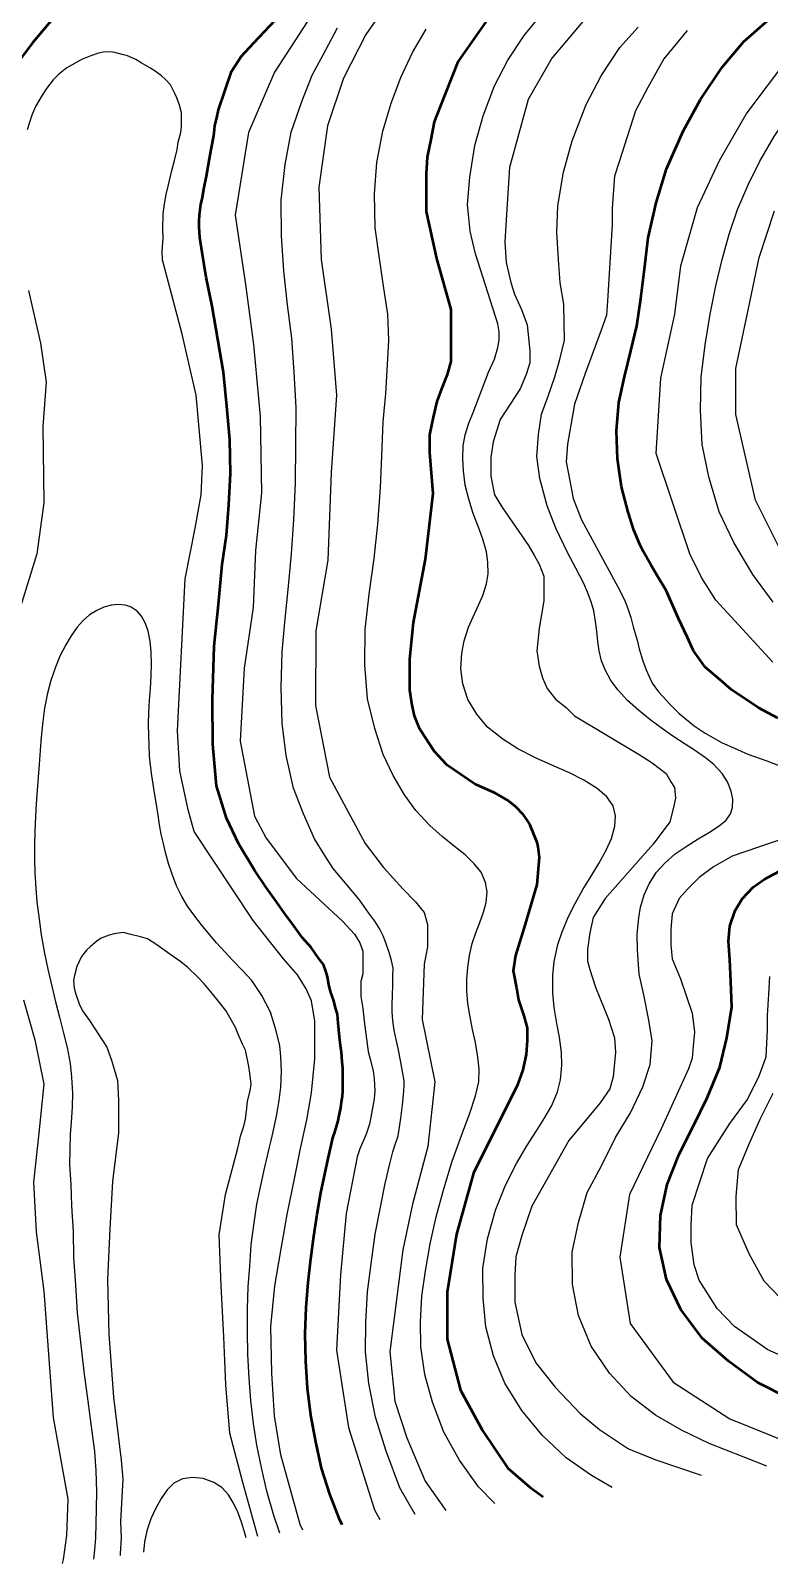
# Model space of a CAD drawing. Header units: metres. Extents: x 552626 to 559174, y 1843804 to 1852371.
# Drawn here: x 557042 to 557314, y 1844007 to 1844572 of the extents above; entities that cross this region are included whole.
import ezdxf

# ---------------------------------------------------------------- set-up
doc = ezdxf.new("R2010")
doc.units = ezdxf.units.M
doc.header["$LTSCALE"] = 6.8
doc.layers.add('1', color=7, linetype='Continuous', lineweight=25)
doc.layers.add('2', color=7, linetype='Continuous', lineweight=53)

msp = doc.modelspace()

# ---------------------------------------------------------------- linework, layer by layer
at = {"layer": '1'}
for points in [[(557179.32, 1844591.05), (557165.2, 1844570.79), (557156.98, 1844554.69), (557151.11, 1844537.07), (557147.9, 1844514.45), (557148.7, 1844487.83), (557152.49, 1844462.02), (557154.38, 1844437.67), (557152.46, 1844409.17)], [(557145.22, 1844577.91), (557131.52, 1844556.89), (557121.88, 1844534.67), (557117.06, 1844504.21), (557120.88, 1844478.57), (557123.82, 1844456.44), (557126.28, 1844429.81), (557126.72, 1844401.71), (557124.55, 1844380.43), (557123.61, 1844359.36), (557120.37, 1844336.96), (557118.91, 1844310.05), (557124.09, 1844282.27), (557128.4, 1844274.25), (557139.65, 1844259.28), (557156.66, 1844243.56), (557161.02, 1844238.8), (557163, 1844235.62), (557164.19, 1844232.44), (557164.19, 1844228.47), (557164.19, 1844224.1), (557163.4, 1844221.32), (557163.4, 1844215.75), (557164.19, 1844211.38), (557164.59, 1844206.62), (557166.16, 1844195.45), (557166.8, 1844192.59), (557167.9, 1844188.36), (557168.28, 1844185.37), (557168.55, 1844180.94), (557168.26, 1844177.96), (557167.63, 1844173.89), (557167.1, 1844171.26), (557166.58, 1844168.63), (557165.42, 1844164.97), (557164.39, 1844162.56), (557163.06, 1844159.55), (557162.1, 1844156.58), (557157.96, 1844135.72), (557155.92, 1844112.98), (557154.4, 1844085.24), (557158.8, 1844056.7), (557168.43, 1844026.34), (557170.41, 1844022.71)], [(557247.38, 1844578.14), (557233.87, 1844562.15), (557225.18, 1844546.82), (557218.31, 1844521.76), (557217.03, 1844502.43), (557216.6, 1844494.15), (557217.03, 1844486.74), (557218.77, 1844479.33), (557220.07, 1844474.97), (557222.68, 1844469.31), (557224.85, 1844463.64), (557225.72, 1844454.06), (557225.72, 1844449.7), (557224.42, 1844445.34), (557222.25, 1844440.11), (557214.86, 1844428.78), (557212.25, 1844420.5), (557211.38, 1844414.83), (557211.38, 1844407.86), (557212.69, 1844400.89), (557215.73, 1844396.09), (557225.27, 1844382.28), (557227.45, 1844378.35), (557229.18, 1844375.3), (557230.92, 1844370.94), (557230.92, 1844366.15), (557230.92, 1844361.79), (557229.18, 1844351.76), (557228.31, 1844343.36), (557229.18, 1844337.7), (557230.49, 1844333.34), (557232.23, 1844329.42), (557235.27, 1844325.5), (557239.18, 1844322.45), (557242.22, 1844319.4), (557266.13, 1844305.06), (557270.91, 1844302.01), (557276.13, 1844298.08), (557277.87, 1844295.03), (557279.17, 1844292.85), (557279.6, 1844288.93), (557278.73, 1844285.01), (557277.43, 1844280.21), (557271.35, 1844271.93), (557253.53, 1844251.87), (557249.18, 1844244.9), (557247.88, 1844239.24), (557247.01, 1844233.14), (557247.01, 1844228.78), (557247.88, 1844225.73), (557250.05, 1844219.2), (557254.84, 1844207.42), (557257.01, 1844200.44), (557257.45, 1844195.21), (557256.58, 1844186.06), (557255.27, 1844181.7)], [(557217.65, 1844561.37), (557223.68, 1844570.49), (557230.37, 1844578.63)], [(557290.54, 1844456.29), (557292.33, 1844467.59), (557294.45, 1844478.02), (557296.72, 1844487.8), (557299.35, 1844497.12), (557302.49, 1844506.19), (557306.38, 1844515.32), (557310.7, 1844524.14), (557315.99, 1844533.13), (557321.72, 1844541.73), (557328.77, 1844550.58), (557335.9, 1844558.2), (557344.87, 1844565.89), (557353.39, 1844571.99), (557363.51, 1844577.74)], [(557178.22, 1844170.8), (557178.82, 1844175.81), (557179.19, 1844179.31), (557179.45, 1844182.75), (557179.36, 1844184.68), (557178.82, 1844188.06), (557178.14, 1844191.54), (557177.12, 1844196.56), (557176.43, 1844199.89), (557175.75, 1844203.36), (557175.48, 1844205.02), (557175.22, 1844206.91), (557175.07, 1844208.49), (557174.96, 1844210.14), (557174.98, 1844213), (557175.04, 1844215.94), (557175.18, 1844220.28), (557175.25, 1844223.32), (557175.29, 1844226.24), (557174.66, 1844229.04), (557173.97, 1844231.67), (557172.62, 1844235.53), (557171.63, 1844238.12), (557170.43, 1844240.59), (557168.52, 1844243.58), (557166.29, 1844246.57), (557162.87, 1844251.4), (557153.13, 1844263.01), (557150.09, 1844267.86), (557146.35, 1844273.94), (557142.19, 1844283.17), (557138.53, 1844292.64), (557135.87, 1844304.74), (557134.34, 1844316.67), (557133.99, 1844329.84), (557134.33, 1844342.92), (557135.45, 1844355.13), (557136.72, 1844367.17), (557137.8, 1844379.19), (557138.68, 1844391.7), (557139.28, 1844405.34), (557139.45, 1844419.08), (557139.48, 1844433.12), (557138.79, 1844446.14), (557137.87, 1844458.79), (557136.38, 1844471.02), (557134.96, 1844483.55), (557134.1, 1844496.57), (557134, 1844509.72), (557135.49, 1844522.89), (557137.65, 1844534.73), (557141.56, 1844546.08), (557145.44, 1844555.85), (557150.42, 1844565.16), (557154.82, 1844573.26)], [(557168.65, 1844499.48), (557168.42, 1844512.07), (557169.33, 1844523.64), (557171.5, 1844535.13), (557174.54, 1844545.52), (557178.18, 1844554.94), (557182.52, 1844564.21), (557187.49, 1844572.75)], [(557247.1, 1844365.02), (557245.69, 1844368.23), (557242.8, 1844373.83), (557239.83, 1844379.45), (557235.43, 1844388.66), (557232.12, 1844396.91), (557229.46, 1844406.9), (557228.36, 1844415.13), (557229.02, 1844423.15), (557230.13, 1844430.67), (557232.55, 1844437.33), (557234.99, 1844444.43), (557236.91, 1844450.87), (557238.6, 1844458.02), (557238.44, 1844464.3), (557238.35, 1844471.28), (557237.02, 1844479.15), (557236.35, 1844487.75), (557235.72, 1844497.82), (557236.17, 1844507.65), (557238.18, 1844519.98), (557241.45, 1844531.58), (557246.52, 1844544.96), (557252.08, 1844555.57), (557259.02, 1844566.05), (557265.74, 1844573.5)], [(557283.8, 1844572.36), (557275.29, 1844561.81), (557269.28, 1844551.26), (557264.77, 1844542.72), (557258.75, 1844523.78), (557257.01, 1844518.55), (557256.14, 1844506.79), (557256.14, 1844500.69), (557254.49, 1844472.43), (557254.1, 1844467.27), (557252.12, 1844461.71), (557246.24, 1844445.73), (557242.24, 1844434.44), (557240.93, 1844426.6), (557239.63, 1844419.63), (557239.19, 1844413.09), (557240.5, 1844406.12), (557241.8, 1844399.58), (557244.84, 1844391.73), (557258.21, 1844366.98), (557260.72, 1844362.16), (557261.97, 1844358.99), (557263.06, 1844355.61), (557263.96, 1844352.2), (557265.43, 1844347.34), (557266.12, 1844344.1), (557267.54, 1844339.62), (557268.71, 1844336.34), (557270.94, 1844331.39)], [(557077.3, 1844562.92), (557075.33, 1844563.43), (557072.57, 1844564.23), (557070.84, 1844564.39), (557068.27, 1844564.36), (557066.61, 1844563.96), (557063.79, 1844562.94), (557060.7, 1844561.79), (557059.73, 1844561.19), (557056.87, 1844559.7), (557054.93, 1844558.5), (557051.81, 1844556.02), (557049.86, 1844554.16), (557047.32, 1844550.89), (557045.73, 1844548.41), (557043.31, 1844544.2), (557041.99, 1844541), (557040.19, 1844535.63)], [(557142.05, 1844018.79), (557140.98, 1844020.81), (557133.81, 1844046.56), (557131.56, 1844061.02), (557130.53, 1844076.67), (557130.14, 1844093.89), (557131.6, 1844108.97), (557133.83, 1844121.9), (557136.22, 1844135.29), (557139, 1844149.05), (557141.15, 1844159.61), (557143.51, 1844170.19), (557145.22, 1844180.19), (557146.39, 1844192.76), (557146.36, 1844206.62), (557145.17, 1844214.17), (557143.19, 1844218.54), (557140.02, 1844223.7), (557134.87, 1844229.66), (557123.69, 1844243.86), (557101.87, 1844276.61), (557099.63, 1844284.63), (557096.59, 1844299.02), (557095.72, 1844313.84), (557098.56, 1844369.92), (557102.31, 1844388.68), (557104.48, 1844400.89), (557104.91, 1844411.78), (557102.56, 1844437.67), (557097.39, 1844460.19), (557090.14, 1844487.67), (557090.04, 1844490.8), (557090.47, 1844495.7), (557090.34, 1844499.01), (557090.49, 1844504.64), (557090.98, 1844508.32), (557091.5, 1844511.81), (557092.39, 1844515.35), (557093.63, 1844520.64), (557094.46, 1844523.88), (557095.6, 1844528.4), (557096.02, 1844531.12), (557096.91, 1844534.65), (557097.19, 1844536.97), (557097.19, 1844540.01), (557097.15, 1844541.91), (557096.5, 1844544.78), (557095.51, 1844547.41), (557094.73, 1844549.03), (557093.85, 1844550.72), (557093.19, 1844552.26), (557091.32, 1844554.21), (557089.83, 1844555.55), (557087.43, 1844557.24), (557085.55, 1844558.53), (557082.27, 1844560.4), (557080.32, 1844561.58), (557077.3, 1844562.92)], [(557235.78, 1844205.75), (557234.78, 1844211.74), (557234.22, 1844217.06), (557234.21, 1844223.46), (557234.77, 1844228.73), (557236.13, 1844234.9), (557237.72, 1844239.66), (557240.05, 1844245.33), (557242.51, 1844250.06), (557245.38, 1844255.31), (557248.42, 1844260.18), (557251.22, 1844264.84), (557253.96, 1844269.75), (557255.91, 1844274.06), (557257.2, 1844278.68), (557257.44, 1844282.4), (557256.49, 1844286.18), (557254.15, 1844289.43), (557250.67, 1844292.58), (557245.67, 1844295.63), (557240.43, 1844298.27), (557233.93, 1844301.16), (557228.09, 1844303.78), (557221.36, 1844307.21), (557215.8, 1844310.69), (557210.19, 1844315.17), (557206.17, 1844319.98), (557202.86, 1844325.42), (557201.09, 1844331.22), (557200.31, 1844336.69), (557200.67, 1844342.43), (557201.58, 1844347.04), (557203.2, 1844352.02), (557204.83, 1844355.85), (557206.83, 1844360.24), (557208.4, 1844363.82), (557209.74, 1844368.07), (557210.35, 1844371.76), (557210.32, 1844376.06), (557209.74, 1844379.91), (557208.44, 1844384.5), (557206.82, 1844389), (557204.88, 1844393.99), (557203.23, 1844399.3), (557201.97, 1844404.44), (557201.25, 1844409.73), (557200.99, 1844414.29), (557201.21, 1844418.95), (557201.89, 1844423.01), (557203.28, 1844427.39), (557204.88, 1844431.27), (557210.51, 1844446.21), (557212.69, 1844451), (557213.99, 1844455.36), (557214.42, 1844457.98), (557214.42, 1844461.03), (557213.99, 1844464.08), (557205.69, 1844489.82), (557203.78, 1844498.26), (557202.83, 1844508.12), (557203.65, 1844518.12), (557205.42, 1844529.87), (557208.54, 1844540.87), (557212.72, 1844551.92), (557217.65, 1844561.37)], [(557315.46, 1844339.2), (557294.38, 1844362.1), (557289.17, 1844370.38), (557284.82, 1844379.09), (557272.43, 1844416.23), (557274.17, 1844444), (557279.35, 1844467.64), (557281.51, 1844485.51), (557287.62, 1844506.95), (557295.73, 1844524.3), (557305.68, 1844541.38), (557321.75, 1844562.81)], [(557318.71, 1844379.71), (557309.03, 1844398.95), (557301.77, 1844430.52), (557301.77, 1844437.49), (557301.77, 1844447.52), (557307.02, 1844472.06), (557310.45, 1844488.55), (557316.11, 1844505.75)], [(557212.86, 1844028.56), (557206.86, 1844034.76), (557199.85, 1844044.59), (557194.06, 1844054.94), (557189.81, 1844065.99), (557187.08, 1844076.24), (557185.5, 1844086.44), (557185.41, 1844095.67), (557185.91, 1844105.17), (557187.31, 1844114.49), (557189.03, 1844124.52), (557191.23, 1844134.49), (557194, 1844144.75), (557197.17, 1844155.01), (557200.55, 1844164.39), (557203.58, 1844172.73), (557205.75, 1844179.05), (557206.96, 1844184.21), (557207.11, 1844188.93), (557206.64, 1844193.35), (557205.68, 1844198.77), (557204.66, 1844203.61), (557203.59, 1844208.83), (557202.95, 1844213.21), (557202.53, 1844217.84), (557202.53, 1844221.98), (557202.84, 1844226.6), (557203.54, 1844230.9), (557204.54, 1844235.3), (557205.9, 1844239.3), (557207.29, 1844243.04), (557208.72, 1844246.93), (557209.62, 1844250.48), (557209.97, 1844254.45), (557209.4, 1844257.88), (557207.78, 1844261.59), (557205.27, 1844264.72), (557201.87, 1844268.1), (557198.02, 1844271.14), (557193.41, 1844274.87), (557188.81, 1844278.87), (557183.75, 1844284.35), (557179.48, 1844290.14), (557175.29, 1844297.34), (557171.68, 1844305.07), (557168.56, 1844314.63), (557165.88, 1844325.65), (557164.86, 1844338.12), (557164.95, 1844351.21), (557166.47, 1844364.2), (557168.27, 1844377.46), (557169.63, 1844390.06), (557170.65, 1844403.54), (557171.2, 1844415.31), (557171.66, 1844427.83), (557172.57, 1844438.28), (557173.26, 1844448.85), (557173.76, 1844458.07), (557173.34, 1844467.57), (557171.9, 1844477.18), (557170.26, 1844488.11), (557168.65, 1844499.48)], [(557040.74, 1844476.33), (557045.21, 1844456.93), (557047.24, 1844442.45), (557045.99, 1844426.13), (557046.38, 1844397.96), (557043.79, 1844379.16), (557037.77, 1844359.6)], [(557315.58, 1844361.36), (557308.08, 1844371.47), (557301.02, 1844383.34), (557295.62, 1844394.67), (557291.8, 1844407.51), (557289.33, 1844419.49), (557288.77, 1844432.2), (557289, 1844444.4), (557290.54, 1844456.29)], [(557152.46, 1844409.17), (557151.17, 1844376.84), (557146.74, 1844350.76), (557146.68, 1844323.15), (557151.86, 1844296.75), (557164.98, 1844272.17), (557171.72, 1844263.43), (557178.85, 1844255.48), (557183.6, 1844250.72), (557186.77, 1844246.74), (557187.96, 1844242.37), (557187.96, 1844237.61), (557187.96, 1844234.03), (557186.75, 1844227.7), (557186.07, 1844207.22), (557190.71, 1844184.26), (557188.09, 1844160.4), (557182.51, 1844139.13), (557178.85, 1844122.23), (557174.09, 1844084.61), (557175.95, 1844066.33), (557180.41, 1844052.9), (557187.11, 1844036.85), (557194.74, 1844026.06)], [(557123.22, 1844221.63), (557119.58, 1844225.52), (557116.09, 1844229.14), (557113.18, 1844232.27), (557110.15, 1844235.61), (557107.52, 1844238.7), (557104.61, 1844242.17), (557102.08, 1844245.38), (557099.4, 1844249.04), (557097.31, 1844252.64), (557095.32, 1844256.63), (557093.73, 1844260.85), (557092.45, 1844264.85), (557091.33, 1844268.9), (557090.53, 1844272.25), (557089.74, 1844275.73), (557089.12, 1844279.12), (557088.54, 1844282.66), (557087.92, 1844286.6), (557087.4, 1844290.16), (557086.75, 1844294.1), (557086.26, 1844297.38), (557085.76, 1844301.19), (557085.45, 1844304.55), (557085.22, 1844308.56), (557085.09, 1844312.15), (557085.07, 1844316.44), (557085.18, 1844320.55), (557085.42, 1844325.04), (557085.72, 1844329.5), (557086, 1844334.1), (557086.13, 1844338.58), (557086.05, 1844343.03), (557085.7, 1844346.88), (557084.94, 1844350.62), (557083.93, 1844353.43), (557082.42, 1844356.12), (557080.79, 1844358.01), (557078.62, 1844359.5), (557076.49, 1844360.23), (557073.85, 1844360.48), (557071.39, 1844360.22), (557068.49, 1844359.41), (557065.95, 1844358.26), (557063.27, 1844356.57), (557060.95, 1844354.5), (557058.73, 1844352.03), (557056.51, 1844348.89), (557054.52, 1844345.57), (557052.35, 1844341.38), (557050.64, 1844337.33), (557048.94, 1844332.39), (557047.74, 1844327.77), (557046.69, 1844322.23), (557046.02, 1844317.23), (557045.44, 1844311.46), (557045.03, 1844306.55), (557044.62, 1844301.36), (557044.24, 1844296.67), (557043.9, 1844291.96), (557043.55, 1844286.91), (557043.34, 1844282.16), (557043.08, 1844276.65), (557043, 1844271.81), (557042.92, 1844266.25)], [(557313.31, 1844042.42), (557304.56, 1844045.88), (557291.98, 1844050.73), (557281.77, 1844055.73), (557272.18, 1844061.18), (557263.17, 1844068.17), (557255.22, 1844076.77), (557248.4, 1844086.68), (557243.72, 1844098.04), (557241.47, 1844109.5), (557241.35, 1844121.36), (557243.75, 1844132.33), (557246.99, 1844143.47), (557252.17, 1844153.29), (557257.43, 1844163.73), (557262.94, 1844172.86), (557267.48, 1844182.42), (557270.21, 1844190.68), (557270.93, 1844199.4), (557269.65, 1844206.99), (557267.86, 1844216.38), (557266.1, 1844224.02), (557265.47, 1844232.98), (557265.37, 1844238.72), (557265.97, 1844244.82), (557266.59, 1844248.7), (557267.94, 1844253.33), (557269.78, 1844257.33), (557272.57, 1844261.64), (557275.58, 1844265.01), (557279.4, 1844268.37), (557283.48, 1844271.16), (557287.92, 1844273.9), (557292.1, 1844276.38), (557295.63, 1844278.74), (557298.19, 1844280.88), (557299.82, 1844283.19), (557300.59, 1844285.52), (557300.72, 1844288.54), (557300.14, 1844291.49), (557298.71, 1844295.05), (557296.76, 1844298.11), (557293.69, 1844301.43), (557290.66, 1844303.9), (557286.59, 1844306.63), (557283.08, 1844308.86), (557278.59, 1844311.79), (557274.69, 1844314.57), (557270.05, 1844318.04), (557265.92, 1844321.41), (557261.87, 1844325.04), (557258.43, 1844328.79), (557255.7, 1844332.4), (557253.58, 1844336.27), (557252.27, 1844339.65), (557251.39, 1844343.4), (557250.89, 1844346.74), (557250.52, 1844350.63), (557250.07, 1844354.19), (557249.37, 1844358.06), (557248.43, 1844361.41), (557247.1, 1844365.02)], [(557270.94, 1844331.39), (557273.24, 1844328.25), (557277.54, 1844323.56), (557280.9, 1844320.27), (557286.42, 1844315.63), (557290.46, 1844313), (557296.81, 1844309.42), (557301.34, 1844307.42), (557306.19, 1844305.17), (557313.25, 1844302.73), (557317.65, 1844300.99)], [(557319.96, 1844274.17), (557300.47, 1844267.57), (557293.51, 1844263.65), (557288.3, 1844259.73), (557283.95, 1844255.37), (557280.91, 1844251.88), (557278.3, 1844246.21), (557277.87, 1844240.55), (557277.87, 1844234.88), (557278.3, 1844229.65), (557281.34, 1844222.24), (557283.52, 1844216.14), (557285.69, 1844209.6), (557286.56, 1844202.63), (557286.12, 1844197.39), (557285.69, 1844193.04), (557284.39, 1844189.11), (557274.25, 1844166.91), (557262.61, 1844142.63), (557258.96, 1844119.57), (557262.79, 1844095.09), (557278.71, 1844073.44), (557299.6, 1844059.83), (557322.54, 1844050.61)], [(557042.92, 1844266.25), (557043.05, 1844261.42), (557043.38, 1844255.76), (557043.85, 1844250.64), (557044.62, 1844244.36), (557045.44, 1844238.57), (557046.64, 1844231.76), (557047.85, 1844225.82), (557049.31, 1844219.53), (557050.73, 1844213.76), (557052.21, 1844208.13), (557053.71, 1844202.24), (557054.97, 1844196.98), (557056.08, 1844191.03), (557056.64, 1844185.92), (557056.95, 1844180.06), (557056.86, 1844174.95), (557056.53, 1844169.32), (557056.11, 1844164.76), (557055.95, 1844159.2), (557055.89, 1844153.75), (557056.39, 1844146.38), (557056.57, 1844138.43), (557057.18, 1844129.01), (557057.32, 1844119.4), (557058.1, 1844109.3), (557058.73, 1844098.94), (557059.98, 1844088.11), (557061.12, 1844077.4), (557062.67, 1844066.37), (557063.92, 1844057.01), (557065.07, 1844047.82), (557065.6, 1844040.69), (557065.83, 1844032.97), (557065.73, 1844026.66), (557065.45, 1844015.96), (557065.06, 1844011.47), (557064.73, 1844008.13)], [(557125.39, 1844016.5), (557119.87, 1844036.41), (557115.06, 1844054.62), (557113.59, 1844072.47), (557112.81, 1844090.08), (557111.82, 1844108.93), (557111.05, 1844127.8), (557113.39, 1844142.73), (557117.86, 1844159.26), (557118.49, 1844161.81), (557118.95, 1844164.16), (557120.19, 1844167.93), (557120.83, 1844170.48), (557121.27, 1844174.53), (557121.61, 1844177.14), (557122.56, 1844180.97), (557122.92, 1844183.39), (557122.4, 1844187.51), (557122.1, 1844189.95), (557121.61, 1844192.36), (557120.87, 1844195.98), (557119.73, 1844198.21), (557118.14, 1844201.82), (557117.17, 1844204.26), (557114.99, 1844207.99), (557113.62, 1844210.57), (557110.69, 1844214.2), (557108.65, 1844216.8), (557105.54, 1844220.4), (557103.13, 1844222.96), (557099.55, 1844226.41), (557097, 1844228.56), (557092.94, 1844231.38), (557090.33, 1844233.24), (557088.14, 1844234.78), (557084.63, 1844237), (557082.05, 1844237.82), (557078.03, 1844238.74), (557075.78, 1844239.32), (557072.4, 1844238.89), (557070.47, 1844238.37), (557067.57, 1844237.24), (557065.9, 1844236.18), (557063.57, 1844234.27), (557062.13, 1844232.85), (557060.32, 1844230.53), (557059.41, 1844228.71), (557058.6, 1844226.8), (557057.77, 1844223.56), (557057.34, 1844221.69), (557057.61, 1844218.78), (557058.16, 1844216.66), (557059.46, 1844213.11), (557060.64, 1844210.5), (557063.28, 1844206.93)], [(557133.55, 1844017.62), (557131.28, 1844024.15), (557128.68, 1844033.17), (557126.83, 1844041.3), (557124.97, 1844050.18), (557123.76, 1844058.17), (557122.77, 1844066.64), (557122.19, 1844074.84), (557121.74, 1844083.58), (557121.56, 1844092.05), (557121.61, 1844100.42), (557121.86, 1844108.59), (557122.4, 1844116.26), (557122.98, 1844124.1), (557123.92, 1844131.38), (557125.05, 1844139.08), (557126.46, 1844145.99), (557127.86, 1844152.23), (557128.92, 1844156.92), (557129.72, 1844160.11), (557130.18, 1844162.12), (557130.73, 1844164.25), (557131.21, 1844166.41), (557131.83, 1844169.25), (557132.26, 1844171.56), (557132.77, 1844174.36), (557133.16, 1844176.59), (557133.54, 1844179.34), (557133.88, 1844182.29), (557134.04, 1844185.26), (557134.15, 1844188.3), (557134.05, 1844190.6), (557133.92, 1844193.61), (557133.45, 1844197.57), (557132.13, 1844203.05), (557130.01, 1844209.93), (557126.87, 1844216.07), (557123.22, 1844221.63)], [(557319.53, 1844082.74), (557313.57, 1844085.36), (557301.3, 1844093.94), (557294.97, 1844100.65), (557288.28, 1844111.1), (557286.42, 1844116.69), (557285.3, 1844124.9), (557285.3, 1844131.24), (557285.67, 1844138.7), (557291.34, 1844155.99), (557299.62, 1844168.94), (557306.12, 1844177.79), (557310.46, 1844186.51), (557313.07, 1844193.48), (557313.51, 1844203.51), (557313.51, 1844208.74), (557313.94, 1844216.58), (557314.37, 1844223.12)], [(557038.9, 1844214.57), (557043.06, 1844199.8), (557046.33, 1844183.38), (557044.58, 1844165.29), (557042.6, 1844147.28), (557043.54, 1844128.87), (557046.45, 1844106.96), (557049.83, 1844060.36), (557055.19, 1844030.23), (557054.77, 1844016.8), (557053.51, 1844007.98), (557053.15, 1844006.53)], [(557063.28, 1844206.93), (557069.64, 1844197), (557071.38, 1844192.21), (557073.55, 1844184.79), (557073.98, 1844177.38), (557073.95, 1844165.44), (557071.69, 1844147.45), (557070.8, 1844129.96), (557069.9, 1844111.32), (557070.44, 1844091.15), (557072.05, 1844067.81), (557074.95, 1844044.64), (557075.51, 1844037.63), (557074.66, 1844022.01), (557074.96, 1844015.88), (557074.54, 1844010.12), (557074.53, 1844009.48)], [(557256.22, 1844034.55), (557248.58, 1844038.91), (557239.2, 1844045.5), (557230.31, 1844053.83), (557222.78, 1844062.97), (557216.54, 1844073.08), (557212.35, 1844083.13), (557209.49, 1844093.83), (557208.52, 1844104.25), (557208.46, 1844115.51), (557210.21, 1844126.28), (557213.13, 1844136.91), (557216.74, 1844146.16), (557220.91, 1844154.12), (557224.61, 1844160.68), (557228.22, 1844166.14), (557231.28, 1844171.13), (557233.88, 1844175.58), (557235.98, 1844180.53), (557237.1, 1844184.98), (557237.64, 1844190.41), (557237.43, 1844195.13), (557236.68, 1844200.8), (557235.78, 1844205.75)], [(557255.27, 1844181.7), (557251.8, 1844176.47), (557240.23, 1844162.56), (557226.52, 1844138.33), (557222.8, 1844127.51), (557220.57, 1844119.68), (557220.2, 1844112.96), (557220.2, 1844102.89), (557222.8, 1844090.95), (557228.01, 1844080.51), (557235.08, 1844071.55), (557244.38, 1844061.85), (557251.45, 1844055.88), (557262.24, 1844048.8), (557272.28, 1844044.69), (557289.08, 1844039.08)], [(557321.08, 1844101.5), (557312.26, 1844110.67), (557306.69, 1844120.78), (557302.08, 1844131.5), (557301.92, 1844141.97), (557302.82, 1844151.87), (557306.83, 1844161.56), (557310.85, 1844170.5), (557315.6, 1844180.11)], [(557183.44, 1844024.5), (557177.77, 1844034.44), (557172.73, 1844047.92), (557168.76, 1844060.5), (557166.41, 1844072.94), (557165.08, 1844084.65), (557165.23, 1844095.4), (557165.86, 1844106.75), (557167.27, 1844117.04), (557168.7, 1844128.01), (557170.61, 1844137.96), (557172.32, 1844146.76), (557174.09, 1844153.95), (557175.26, 1844158.41), (557176.21, 1844161.44), (557176.71, 1844162.86), (557177.19, 1844164.36), (557177.72, 1844167.51), (557178.22, 1844170.8)], [(557121.11, 1844015.9), (557120.64, 1844017.67), (557119.43, 1844021.36), (557118.1, 1844025.15), (557116.37, 1844028.75), (557114.6, 1844031.76), (557112.07, 1844034.51), (557109.1, 1844036.4), (557105.24, 1844037.85), (557101.23, 1844038.19), (557097.52, 1844037.76), (557094.38, 1844036.11), (557091.86, 1844033.66), (557089.64, 1844030.51), (557087.57, 1844026.69), (557085.84, 1844022.91), (557084.39, 1844018.59), (557083.6, 1844014.5), (557083.15, 1844010.67)]]:
    msp.add_lwpolyline(points, dxfattribs=at)
at = {"layer": '2'}
for points in [[(557151.6, 1844220.13), (557151.07, 1844222.99), (557150.49, 1844225.14), (557149.66, 1844227.57), (557147.79, 1844229.94), (557145.01, 1844233.84), (557141.78, 1844237.51), (557138.09, 1844242.7), (557135.37, 1844246.3), (557132.23, 1844250.75), (557128.51, 1844255.97), (557124.09, 1844262.42), (557118.39, 1844272.03), (557113.87, 1844281.63), (557110.17, 1844293.53), (557108.8, 1844308.85), (557108.6, 1844325.29), (557109.3, 1844345.08), (557110.85, 1844360.41), (557112.26, 1844375.16), (557113.79, 1844385.98), (557114.72, 1844397.25), (557115.24, 1844408.84), (557115, 1844421.37), (557113.99, 1844433.67), (557112.68, 1844446.19), (557110.58, 1844458.32), (557108.53, 1844470.53), (557106.32, 1844481.23), (557104.86, 1844490.31), (557103.95, 1844495.94), (557103.69, 1844499.9), (557103.75, 1844501.9), (557103.89, 1844504.12), (557104.09, 1844506.06), (557104.4, 1844508.15), (557104.81, 1844510.05), (557105.6, 1844514.33), (557106.42, 1844518.52), (557107.52, 1844524.91), (557108.29, 1844528.99), (557108.96, 1844532.85), (557109.26, 1844534.48), (557109.41, 1844535.8), (557109.45, 1844537.2), (557110.22, 1844540.05), (557110.83, 1844543.01), (557115.69, 1844557.18), (557119.23, 1844562.69), (557123.94, 1844567.81), (557145.58, 1844590.84)], [(557053.67, 1844581.3), (557042.18, 1844567.79), (557034.25, 1844557.07)], [(557212.11, 1844579.16), (557199.18, 1844560.77), (557192.69, 1844544.26), (557190.52, 1844538.6), (557189.22, 1844532.06), (557187.91, 1844525.52), (557187.48, 1844519.42), (557187.48, 1844513.76), (557187.48, 1844505.48), (557191.29, 1844488.13)], [(557317.37, 1844318.43), (557310.18, 1844322.35), (557300.05, 1844329.01), (557296.09, 1844332.59), (557290.55, 1844337.35), (557286.19, 1844343.31), (557283.81, 1844348.48), (557280.64, 1844355.23), (557276.07, 1844365.58), (557272.52, 1844371.48), (557270.28, 1844375.38), (557267.68, 1844379.88), (557266.35, 1844382.55), (557264.22, 1844387.88), (557262.04, 1844394.5), (557259.67, 1844403.87), (557258.13, 1844414.22), (557257.76, 1844424.59), (557258.69, 1844435), (557260.74, 1844444.5), (557263.08, 1844454.02), (557265.32, 1844463.36), (557266.72, 1844473.45), (557268.08, 1844484.23), (557269.4, 1844495.77), (557272.42, 1844508.73), (557276.26, 1844521.29), (557282.34, 1844535.2), (557288.83, 1844546.86), (557296.76, 1844558.8), (557304.81, 1844568.31), (557314.7, 1844576.93)], [(557191.29, 1844488.13), (557196.61, 1844469.31), (557196.61, 1844461.46), (557196.61, 1844454.93), (557196.61, 1844450.13), (557195.3, 1844445.34), (557193.13, 1844440.11), (557191.39, 1844435.32), (557190.09, 1844429.65), (557188.78, 1844423.11), (557188.78, 1844416.58), (557189.95, 1844401.4), (557187.16, 1844377.19), (557182.7, 1844353.82), (557181.36, 1844340.31), (557181.36, 1844332.91), (557181.36, 1844328.99), (557182.23, 1844323.32), (557183.1, 1844319.4), (557184.84, 1844315.04), (557187.02, 1844311.56), (557190.49, 1844306.33), (557194.84, 1844301.54), (557205.71, 1844294.13), (557212.66, 1844291.08), (557217.88, 1844288.03), (557220.49, 1844285.85), (557223.1, 1844283.24), (557225.7, 1844279.32), (557228.31, 1844272.78), (557228.75, 1844271.04), (557229.18, 1844267.12), (557228.39, 1844257.09), (557224, 1844242.51), (557220.45, 1844230.85), (557219.66, 1844225.29), (557220.84, 1844218.93), (557221.64, 1844214.56), (557223.62, 1844208.6), (557224.81, 1844204.23), (557224.81, 1844199.47), (557224.41, 1844194.3), (557223.22, 1844188.74), (557221.24, 1844183.18), (557205, 1844150.55), (557198.71, 1844127.99), (557195.28, 1844106.6), (557195.26, 1844089.23), (557200.13, 1844070.43), (557208.31, 1844055.51), (557217.61, 1844041.7), (557225.8, 1844034.62), (557230.76, 1844031.03)], [(557321.52, 1844067.41), (557309.77, 1844073.3), (557299.12, 1844081.14), (557289.33, 1844089.7), (557281.54, 1844100.19), (557276.21, 1844111.27), (557273.62, 1844123.07), (557273.95, 1844134.98), (557276.47, 1844146.34), (557280.96, 1844157.5), (557286.22, 1844168.07), (557291.28, 1844178.36), (557295.97, 1844189.66), (557298.53, 1844200.47), (557300.29, 1844211.92), (557300.01, 1844221.29), (557299.61, 1844229.47), (557299.05, 1844236.21), (557299.57, 1844241.72), (557301.56, 1844247.51), (557304.13, 1844251.82), (557308.16, 1844256.11), (557312.38, 1844259.1), (557317.74, 1844261.91)], [(557156.56, 1844020.8), (557155.53, 1844022.89), (557151.96, 1844032.06), (557148.93, 1844041.68), (557146.82, 1844051.33), (557144.97, 1844061.23), (557143.7, 1844071.21), (557143.07, 1844081.15), (557142.8, 1844091.27), (557143.24, 1844100.97), (557143.93, 1844110.2), (557144.92, 1844118.93), (557146, 1844127.32), (557147.33, 1844135.41), (557148.69, 1844143.33), (557150.07, 1844150.2), (557151.28, 1844155.97), (557152.27, 1844160.22), (557153.12, 1844163.56), (557153.8, 1844165.7), (557154.42, 1844167.76), (557155, 1844169.87), (557155.45, 1844171.87), (557155.97, 1844174.62), (557156.32, 1844176.7), (557156.62, 1844179.04), (557156.71, 1844180.72), (557156.81, 1844183.34), (557156.75, 1844185.85), (557156.74, 1844189.16), (557156.5, 1844191.75), (557156.26, 1844195.04), (557155.87, 1844197.62), (557155.53, 1844200.93), (557155.25, 1844203.4), (557155, 1844205.99), (557154.85, 1844207.57), (557154.74, 1844209.22), (557154.08, 1844211.62), (557153.45, 1844214.11), (557152.22, 1844217.55), (557151.6, 1844220.13)]]:
    msp.add_lwpolyline(points, dxfattribs=at)

doc.saveas('drawing.dxf')
